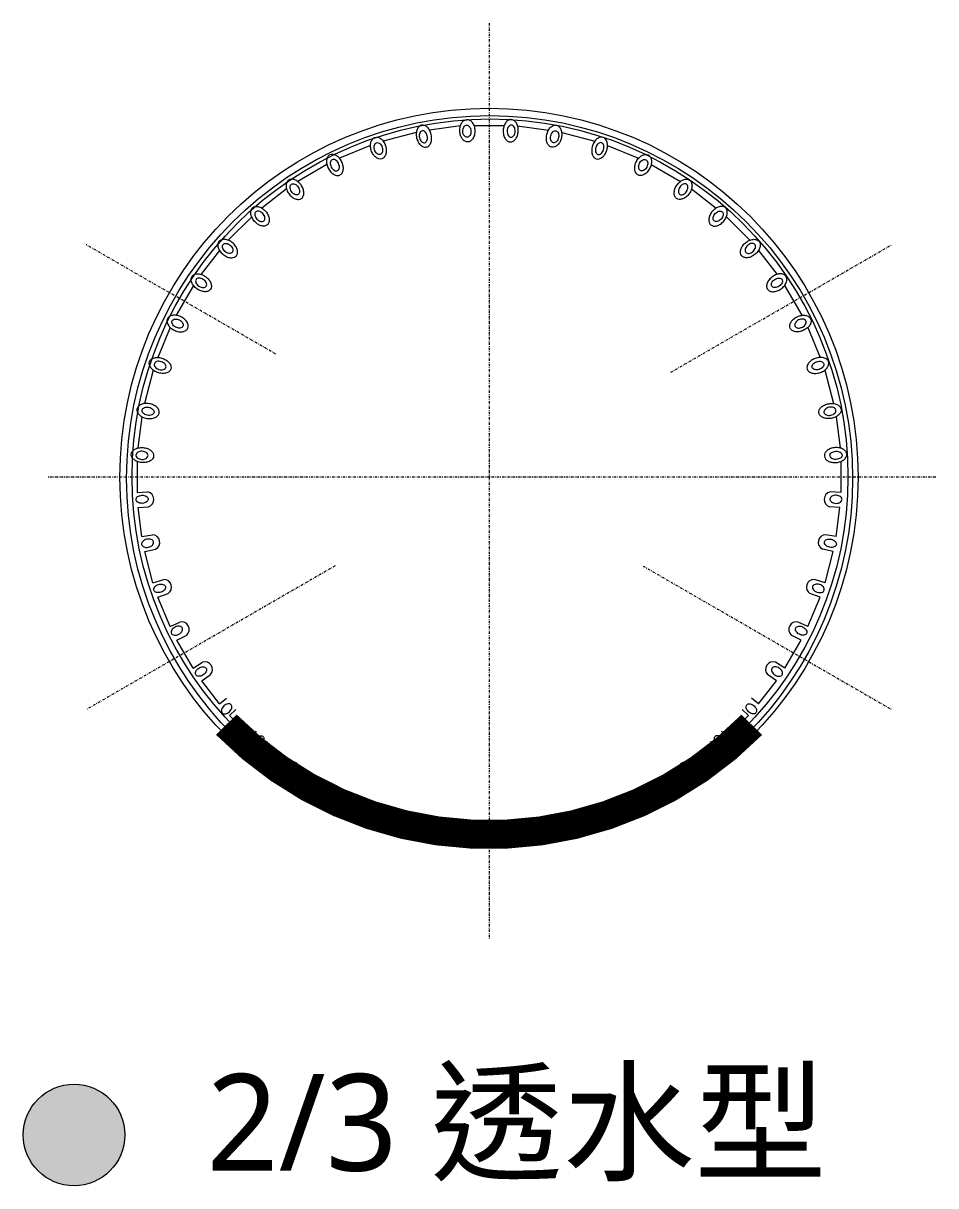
# Model space of a CAD drawing. Header units: millimetres. Extents: x 4229 to 8429, y -1187 to 1783.
# Drawn here: x 6404.5 to 6593, y 799.5 to 1039.7 of the extents above; entities that cross this region are included whole.
import ezdxf

# ---------------------------------------------------------------- set-up
doc = ezdxf.new("R2010")
doc.units = ezdxf.units.MM
doc.linetypes.add('DASHDOT', pattern=[1, 0.5, -0.25, 0, -0.25])
doc.styles.add('微軟正黑體-20', font='Microsoft JhengHei.ttf', dxfattribs={"height": 20})

msp = doc.modelspace()

# ---------------------------------------------------------------- hatches: boundary and pattern name
at = {"lineweight": 5}
h = msp.add_hatch(color=256, dxfattribs=at)
h.dxf.hatch_style = 1
h.paths.add_polyline_path([(6425.46, 809.96, 1), (6404.48, 809.96, 1)])

# ---------------------------------------------------------------- linework, layer by layer
at = {"linetype": 'DASHDOT', "lineweight": 5}
for p, q in [((6500.7, 1039.74), (6500.7, 945.92)), ((6456.64, 971.36), (6417.48, 993.97)), ((6538.25, 967.61), (6583.91, 993.97)), ((6500.7, 945.92), (6409.6, 945.92)), ((6592.98, 945.92), (6500.7, 945.92)), ((6500.7, 945.92), (6500.7, 850.41)), ((6468.89, 927.56), (6417.48, 897.88)), ((6532.54, 927.54), (6583.91, 897.88))]:
    msp.add_line(p, q, dxfattribs=at)
at = {"lineweight": 5}
for p, q in [((6485.68, 1017.14), (6478.85, 1015.35)), ((6494.78, 1018.5), (6488.42, 1017.66)), ((6497.71, 1018.63), (6503.84, 1018.63)), ((6506.61, 1018.5), (6512.97, 1017.66)), ((6515.71, 1017.14), (6522.54, 1015.35)), ((6476.21, 1014.46), (6469.8, 1011.82)), ((6525.18, 1014.46), (6531.59, 1011.82)), ((6467.2, 1010.53), (6461.17, 1007.04)), ((6534.19, 1010.53), (6540.22, 1007.04)), ((6458.86, 1005.48), (6453.76, 1001.55)), ((6542.53, 1005.48), (6547.63, 1001.55)), ((6451.67, 999.71), (6446.84, 994.89)), ((6549.72, 999.71), (6554.55, 994.89)), ((6445.03, 992.8), (6441.19, 987.84)), ((6556.36, 992.8), (6560.2, 987.84)), ((6439.64, 985.53), (6436.05, 979.37)), ((6558.41, 986.52), (6559.26, 987.38)), ((6558.52, 986.63), (6558.5, 986.65)), ((6559.13, 987.25), (6559.11, 987.27)), ((6561.75, 985.53), (6565.34, 979.37)), ((6434.83, 976.86), (6432.26, 970.67)), ((6566.56, 976.86), (6569.13, 970.67)), ((6431.35, 968.04), (6429.52, 961.13)), ((6570.04, 968.04), (6571.87, 961.13)), ((6428.99, 958.4), (6428.16, 951.95)), ((6572.4, 958.4), (6573.23, 951.95)), ((6427.99, 949.09), (6427.99, 942.76)), ((6573.4, 949.17), (6573.4, 942.76)), ((6427.99, 942.76), (6430.22, 942.86)), ((6573.4, 942.76), (6571.17, 942.86)), ((6428.2, 939.63), (6430.36, 939.82)), ((6428.97, 933.64), (6428.2, 939.63)), ((6573.19, 939.63), (6571.03, 939.82)), ((6572.42, 933.64), (6573.19, 939.63)), ((6428.97, 933.64), (6431.18, 934.02)), ((6572.42, 933.64), (6570.21, 934.02)), ((6429.57, 930.55), (6431.83, 931.04)), ((6431.28, 924.08), (6429.57, 930.55)), ((6571.82, 930.55), (6569.56, 931.04)), ((6570.11, 924.08), (6571.82, 930.55)), ((6431.28, 924.08), (6433.49, 924.77)), ((6434.9, 924.02), (6434.39, 924.54)), ((6570.11, 924.08), (6567.9, 924.77)), ((6432.29, 921.1), (6434.4, 921.86)), ((6434.81, 915.03), (6432.29, 921.1)), ((6566.58, 915.03), (6569.1, 921.1)), ((6569.1, 921.1), (6566.99, 921.86)), ((6434.81, 915.03), (6436.84, 915.98)), ((6566.58, 915.03), (6564.55, 915.98)), ((6436.2, 912.21), (6438.25, 913.29)), ((6565.19, 912.21), (6563.14, 913.29)), ((6439.58, 906.42), (6436.2, 912.21)), ((6561.81, 906.42), (6565.19, 912.21)), ((6439.58, 906.42), (6441.52, 907.68)), ((6561.81, 906.42), (6559.87, 907.68)), ((6441.34, 903.82), (6443.17, 905.12)), ((6445.03, 899.05), (6441.34, 903.82)), ((6556.36, 899.05), (6560.05, 903.82)), ((6560.05, 903.82), (6558.22, 905.12)), ((6445.03, 899.05), (6446.45, 900.23)), ((6556.36, 899.05), (6554.94, 900.23)), ((6447.11, 896.69), (6448.41, 897.88)), ((6451.6, 892.21), (6447.11, 896.69)), ((6549.79, 892.21), (6554.28, 896.69)), ((6554.28, 896.69), (6552.98, 897.88)), ((6451.6, 892.21), (6452.68, 893.4)), ((6549.79, 892.21), (6548.71, 893.4)), ((6453.96, 890.14), (6454.94, 891.32)), ((6458.75, 886.46), (6453.96, 890.14)), ((6542.64, 886.46), (6547.43, 890.14)), ((6547.43, 890.14), (6546.45, 891.32)), ((6458.75, 886.46), (6459.55, 887.6)), ((6542.64, 886.46), (6541.84, 887.6)), ((6467.15, 881.35), (6461.35, 884.7)), ((6534.24, 881.35), (6540.04, 884.7)), ((6540.04, 884.7), (6539.32, 885.83)), ((6467.15, 881.35), (6467.71, 882.42)), ((6467.63, 882.26), (6467.76, 882.39)), ((6534.24, 881.35), (6533.68, 882.42)), ((6469.97, 879.96), (6470.46, 881.01)), ((6476.04, 877.45), (6469.97, 879.96)), ((6525.35, 877.45), (6531.42, 879.96)), ((6531.42, 879.96), (6530.93, 881.01)), ((6476.04, 877.45), (6476.41, 878.46)), ((6479.02, 876.45), (6479.33, 877.44)), ((6522.37, 876.45), (6522.06, 877.44)), ((6525.21, 877.82), (6524.68, 878.35)), ((6525.35, 877.45), (6524.98, 878.46)), ((6485.5, 874.76), (6479.02, 876.45)), ((6485.5, 874.76), (6485.71, 875.71)), ((6488.59, 874.17), (6488.75, 875.1)), ((6488.75, 875.08), (6488.72, 875.11)), ((6512.8, 874.17), (6512.64, 875.1)), ((6515.89, 874.76), (6515.68, 875.71)), ((6515.89, 874.76), (6522.37, 876.45)), ((6494.47, 873.38), (6488.59, 874.17)), ((6494.58, 873.41), (6494.66, 874.33)), ((6497.71, 873.21), (6497.75, 874.13)), ((6497.71, 873.21), (6503.68, 873.21)), ((6503.68, 873.21), (6503.64, 874.13)), ((6506.74, 874.24), (6506.66, 874.32)), ((6506.81, 873.41), (6506.73, 874.33)), ((6506.92, 873.38), (6512.8, 874.17))]:
    msp.add_line(p, q, dxfattribs=at)
for points in [[(6497.76, 1017.59, -0.067313), (6497.67, 1016.66, -0.079695), (6497.37, 1015.92, -0.107125), (6496.85, 1015.38, -0.140149), (6496.3, 1015.2, -0.140149), (6495.74, 1015.34, -0.107125), (6495.18, 1015.84, -0.079695), (6494.83, 1016.54, -0.067313), (6494.67, 1017.46, -0.067313), (6494.75, 1018.39, -0.079695), (6495.05, 1019.13, -0.107125), (6495.57, 1019.67, -0.140149), (6496.12, 1019.85, -0.140149), (6496.68, 1019.71, -0.107125), (6497.24, 1019.21, -0.079695), (6497.6, 1018.51, -0.067313)], [(6503.63, 1017.59, 0.067313), (6503.72, 1016.66, 0.079695), (6504.02, 1015.92, 0.107125), (6504.54, 1015.38, 0.140149), (6505.09, 1015.2, 0.140149), (6505.65, 1015.34, 0.107125), (6506.21, 1015.84, 0.079695), (6506.56, 1016.54, 0.067313), (6506.72, 1017.46, 0.067313), (6506.64, 1018.39, 0.079695), (6506.34, 1019.13, 0.107125), (6505.82, 1019.67, 0.140149), (6505.27, 1019.85, 0.140149), (6504.71, 1019.71, 0.107125), (6504.15, 1019.21, 0.079695), (6503.79, 1018.51, 0.067313)], [(6485.74, 1016.07, 0.067313), (6486.06, 1015.19, 0.079695), (6486.53, 1014.56, 0.107125), (6487.16, 1014.16, 0.140149), (6487.74, 1014.12, 0.140149), (6488.25, 1014.39, 0.107125), (6488.67, 1015.02, 0.079695), (6488.84, 1015.79, 0.067313), (6488.76, 1016.72, 0.067313), (6488.45, 1017.6, 0.079695), (6487.98, 1018.23, 0.107125), (6487.34, 1018.63, 0.140149), (6486.76, 1018.67, 0.140149), (6486.25, 1018.4, 0.107125), (6485.84, 1017.77, 0.079695), (6485.67, 1017, 0.067313)], [(6486.32, 1016.11, 0.067313), (6486.49, 1015.63, 0.079695), (6486.75, 1015.29, 0.107125), (6487.09, 1015.07, 0.140149), (6487.4, 1015.05, 0.140149), (6487.68, 1015.2, 0.107125), (6487.9, 1015.54, 0.079695), (6487.99, 1015.96, 0.067313), (6487.95, 1016.46, 0.067313), (6487.78, 1016.93, 0.079695), (6487.53, 1017.28, 0.107125), (6487.18, 1017.49, 0.140149), (6486.87, 1017.51, 0.140149), (6486.6, 1017.36, 0.107125), (6486.37, 1017.03, 0.079695), (6486.28, 1016.61, 0.067313)], [(6496.95, 1017.46, -0.067313), (6496.91, 1016.96, -0.079695), (6496.74, 1016.57, -0.107125), (6496.47, 1016.27, -0.140149), (6496.17, 1016.18, -0.140149), (6495.87, 1016.25, -0.107125), (6495.56, 1016.52, -0.079695), (6495.37, 1016.9, -0.067313), (6495.28, 1017.4, -0.067313), (6495.33, 1017.9, -0.079695), (6495.49, 1018.29, -0.107125), (6495.77, 1018.59, -0.140149), (6496.07, 1018.69, -0.140149), (6496.37, 1018.61, -0.107125), (6496.67, 1018.34, -0.079695), (6496.86, 1017.96, -0.067313)], [(6504.44, 1017.46, 0.067313), (6504.48, 1016.96, 0.079695), (6504.65, 1016.57, 0.107125), (6504.92, 1016.27, 0.140149), (6505.22, 1016.18, 0.140149), (6505.52, 1016.25, 0.107125), (6505.83, 1016.52, 0.079695), (6506.02, 1016.9, 0.067313), (6506.11, 1017.4, 0.067313), (6506.06, 1017.9, 0.079695), (6505.9, 1018.29, 0.107125), (6505.62, 1018.59, 0.140149), (6505.32, 1018.69, 0.140149), (6505.02, 1018.61, 0.107125), (6504.72, 1018.34, 0.079695), (6504.53, 1017.96, 0.067313)], [(6515.65, 1016.07, -0.067313), (6515.34, 1015.19, -0.079695), (6514.86, 1014.56, -0.107125), (6514.23, 1014.16, -0.140149), (6513.65, 1014.12, -0.140149), (6513.14, 1014.39, -0.107125), (6512.72, 1015.02, -0.079695), (6512.55, 1015.79, -0.067313), (6512.63, 1016.72, -0.067313), (6512.94, 1017.6, -0.079695), (6513.41, 1018.23, -0.107125), (6514.05, 1018.63, -0.140149), (6514.63, 1018.67, -0.140149), (6515.14, 1018.4, -0.107125), (6515.55, 1017.77, -0.079695), (6515.72, 1017, -0.067313)], [(6515.07, 1016.11, -0.067313), (6514.9, 1015.63, -0.079695), (6514.64, 1015.29, -0.107125), (6514.3, 1015.07, -0.140149), (6513.99, 1015.05, -0.140149), (6513.71, 1015.2, -0.107125), (6513.49, 1015.54, -0.079695), (6513.4, 1015.96, -0.067313), (6513.44, 1016.46, -0.067313), (6513.61, 1016.93, -0.079695), (6513.86, 1017.28, -0.107125), (6514.21, 1017.49, -0.140149), (6514.52, 1017.51, -0.140149), (6514.79, 1017.36, -0.107125), (6515.02, 1017.03, -0.079695), (6515.11, 1016.61, -0.067313)], [(6479.32, 1014.39, -0.067313), (6479.48, 1013.47, -0.079695), (6479.38, 1012.68, -0.107125), (6479.02, 1012.02, -0.140149), (6478.53, 1011.71, -0.140149), (6477.95, 1011.69, -0.107125), (6477.29, 1012.03, -0.079695), (6476.76, 1012.62, -0.067313), (6476.36, 1013.47, -0.067313), (6476.21, 1014.39, -0.079695), (6476.31, 1015.17, -0.107125), (6476.67, 1015.83, -0.140149), (6477.15, 1016.15, -0.140149), (6477.73, 1016.16, -0.107125), (6478.4, 1015.82, -0.079695), (6478.93, 1015.23, -0.067313)], [(6478.64, 1014.08, -0.067313), (6478.72, 1013.58, -0.079695), (6478.67, 1013.16, -0.107125), (6478.47, 1012.81, -0.140149), (6478.21, 1012.63, -0.140149), (6477.9, 1012.63, -0.107125), (6477.54, 1012.81, -0.079695), (6477.26, 1013.13, -0.067313), (6477.04, 1013.59, -0.067313), (6476.96, 1014.08, -0.079695), (6477.01, 1014.51, -0.107125), (6477.21, 1014.86, -0.140149), (6477.47, 1015.03, -0.140149), (6477.78, 1015.04, -0.107125), (6478.14, 1014.86, -0.079695), (6478.43, 1014.54, -0.067313)], [(6522.07, 1014.39, 0.067313), (6521.91, 1013.47, 0.079695), (6522.01, 1012.68, 0.107125), (6522.37, 1012.02, 0.140149), (6522.86, 1011.71, 0.140149), (6523.44, 1011.69, 0.107125), (6524.1, 1012.03, 0.079695), (6524.63, 1012.62, 0.067313), (6525.03, 1013.47, 0.067313), (6525.18, 1014.39, 0.079695), (6525.08, 1015.17, 0.107125), (6524.72, 1015.83, 0.140149), (6524.24, 1016.15, 0.140149), (6523.66, 1016.16, 0.107125), (6522.99, 1015.82, 0.079695), (6522.46, 1015.23, 0.067313)], [(6522.75, 1014.08, 0.067313), (6522.67, 1013.58, 0.079695), (6522.72, 1013.16, 0.107125), (6522.92, 1012.81, 0.140149), (6523.18, 1012.63, 0.140149), (6523.49, 1012.63, 0.107125), (6523.85, 1012.81, 0.079695), (6524.13, 1013.13, 0.067313), (6524.35, 1013.59, 0.067313), (6524.43, 1014.08, 0.079695), (6524.38, 1014.51, 0.107125), (6524.18, 1014.86, 0.140149), (6523.92, 1015.03, 0.140149), (6523.61, 1015.04, 0.107125), (6523.25, 1014.86, 0.079695), (6522.97, 1014.54, 0.067313)], [(6467.49, 1009.75, 0.067313), (6468.02, 1008.98, 0.079695), (6468.64, 1008.49, 0.107125), (6469.36, 1008.27, 0.140149), (6469.92, 1008.38, 0.140149), (6470.34, 1008.78, 0.107125), (6470.59, 1009.49, 0.079695), (6470.55, 1010.28, 0.067313), (6470.24, 1011.16, 0.067313), (6469.71, 1011.93, 0.079695), (6469.09, 1012.42, 0.107125), (6468.37, 1012.64, 0.140149), (6467.8, 1012.52, 0.140149), (6467.38, 1012.13, 0.107125), (6467.14, 1011.42, 0.079695), (6467.18, 1010.63, 0.067313)], [(6468.11, 1010.02, 0.067313), (6468.4, 1009.61, 0.079695), (6468.74, 1009.34, 0.107125), (6469.12, 1009.23, 0.140149), (6469.43, 1009.29, 0.140149), (6469.66, 1009.51, 0.107125), (6469.78, 1009.89, 0.079695), (6469.76, 1010.32, 0.067313), (6469.59, 1010.79, 0.067313), (6469.3, 1011.2, 0.079695), (6468.96, 1011.47, 0.107125), (6468.57, 1011.58, 0.140149), (6468.27, 1011.52, 0.140149), (6468.04, 1011.3, 0.107125), (6467.91, 1010.92, 0.079695), (6467.94, 1010.49, 0.067313)], [(6533.9, 1009.75, -0.067313), (6533.37, 1008.98, -0.079695), (6532.75, 1008.49, -0.107125), (6532.03, 1008.27, -0.140149), (6531.47, 1008.38, -0.140149), (6531.05, 1008.78, -0.107125), (6530.8, 1009.49, -0.079695), (6530.84, 1010.28, -0.067313), (6531.15, 1011.16, -0.067313), (6531.68, 1011.93, -0.079695), (6532.3, 1012.42, -0.107125), (6533.02, 1012.64, -0.140149), (6533.59, 1012.52, -0.140149), (6534.01, 1012.13, -0.107125), (6534.25, 1011.42, -0.079695), (6534.22, 1010.63, -0.067313)], [(6533.28, 1010.02, -0.067313), (6532.99, 1009.61, -0.079695), (6532.65, 1009.34, -0.107125), (6532.27, 1009.23, -0.140149), (6531.96, 1009.29, -0.140149), (6531.73, 1009.51, -0.107125), (6531.61, 1009.89, -0.079695), (6531.63, 1010.32, -0.067313), (6531.8, 1010.79, -0.067313), (6532.09, 1011.2, -0.079695), (6532.43, 1011.47, -0.107125), (6532.82, 1011.58, -0.140149), (6533.12, 1011.52, -0.140149), (6533.35, 1011.3, -0.107125), (6533.48, 1010.92, -0.079695), (6533.45, 1010.49, -0.067313)], [(6459.34, 1004.52, 0.067313), (6459.98, 1003.84, 0.079695), (6460.66, 1003.44, 0.107125), (6461.4, 1003.33, 0.140149), (6461.95, 1003.52, 0.140149), (6462.31, 1003.97, 0.107125), (6462.44, 1004.71, 0.079695), (6462.3, 1005.48, 0.067313), (6461.86, 1006.31, 0.067313), (6461.23, 1006.99, 0.079695), (6460.54, 1007.39, 0.107125), (6459.8, 1007.51, 0.140149), (6459.26, 1007.31, 0.140149), (6458.9, 1006.86, 0.107125), (6458.76, 1006.13, 0.079695), (6458.91, 1005.35, 0.067313)], [(6542.05, 1004.52, -0.067313), (6541.42, 1003.84, -0.079695), (6540.73, 1003.44, -0.107125), (6539.99, 1003.33, -0.140149), (6539.45, 1003.52, -0.140149), (6539.08, 1003.97, -0.107125), (6538.95, 1004.71, -0.079695), (6539.09, 1005.48, -0.067313), (6539.53, 1006.31, -0.067313), (6540.16, 1006.99, -0.079695), (6540.85, 1007.39, -0.107125), (6541.59, 1007.51, -0.140149), (6542.13, 1007.31, -0.140149), (6542.49, 1006.86, -0.107125), (6542.63, 1006.13, -0.079695), (6542.48, 1005.35, -0.067313)], [(6461.29, 1005.87, -0.067313), (6461.5, 1005.41, -0.079695), (6461.56, 1004.99, -0.107125), (6461.47, 1004.59, -0.140149), (6461.26, 1004.36, -0.140149), (6460.97, 1004.27, -0.107125), (6460.57, 1004.35, -0.079695), (6460.21, 1004.58, -0.067313), (6459.88, 1004.96, -0.067313), (6459.67, 1005.42, -0.079695), (6459.61, 1005.84, -0.107125), (6459.7, 1006.24, -0.140149), (6459.91, 1006.47, -0.140149), (6460.2, 1006.56, -0.107125), (6460.6, 1006.48, -0.079695), (6460.96, 1006.25, -0.067313)], [(6540.1, 1005.87, 0.067313), (6539.89, 1005.41, 0.079695), (6539.83, 1004.99, 0.107125), (6539.92, 1004.59, 0.140149), (6540.13, 1004.36, 0.140149), (6540.42, 1004.27, 0.107125), (6540.82, 1004.35, 0.079695), (6541.18, 1004.58, 0.067313), (6541.51, 1004.96, 0.067313), (6541.72, 1005.42, 0.079695), (6541.78, 1005.84, 0.107125), (6541.69, 1006.24, 0.140149), (6541.48, 1006.47, 0.140149), (6541.19, 1006.56, 0.107125), (6540.79, 1006.48, 0.079695), (6540.43, 1006.25, 0.067313)], [(6454.57, 1000.85, -0.067313), (6455.07, 1000.06, -0.079695), (6455.28, 999.29, -0.107125), (6455.2, 998.55, -0.140149), (6454.88, 998.07, -0.140149), (6454.35, 997.83, -0.107125), (6453.6, 997.89, -0.079695), (6452.89, 998.23, -0.067313), (6452.2, 998.86, -0.067313), (6451.7, 999.65, -0.079695), (6451.49, 1000.41, -0.107125), (6451.56, 1001.16, -0.140149), (6451.89, 1001.64, -0.140149), (6452.42, 1001.87, -0.107125), (6453.16, 1001.82, -0.079695), (6453.88, 1001.47, -0.067313)], [(6452.75, 999.27, 0.067313), (6453.13, 998.95, 0.079695), (6453.53, 998.78, 0.107125), (6453.93, 998.77, 0.140149), (6454.21, 998.91, 0.140149), (6454.37, 999.17, 0.107125), (6454.4, 999.58, 0.079695), (6454.27, 999.98, 0.067313), (6453.98, 1000.4, 0.067313), (6453.59, 1000.72, 0.079695), (6453.2, 1000.89, 0.107125), (6452.79, 1000.9, 0.140149), (6452.52, 1000.76, 0.140149), (6452.35, 1000.49, 0.107125), (6452.33, 1000.09, 0.079695), (6452.46, 999.68, 0.067313)], [(6546.82, 1000.85, 0.067313), (6546.32, 1000.06, 0.079695), (6546.11, 999.29, 0.107125), (6546.19, 998.55, 0.140149), (6546.52, 998.07, 0.140149), (6547.04, 997.83, 0.107125), (6547.79, 997.89, 0.079695), (6548.5, 998.23, 0.067313), (6549.2, 998.86, 0.067313), (6549.69, 999.65, 0.079695), (6549.9, 1000.41, 0.107125), (6549.83, 1001.16, 0.140149), (6549.5, 1001.64, 0.140149), (6548.97, 1001.87, 0.107125), (6548.23, 1001.82, 0.079695), (6547.51, 1001.47, 0.067313)], [(6548.64, 999.27, -0.067313), (6548.26, 998.95, -0.079695), (6547.86, 998.78, -0.107125), (6547.46, 998.77, -0.140149), (6547.18, 998.91, -0.140149), (6547.02, 999.17, -0.107125), (6546.99, 999.58, -0.079695), (6547.12, 999.98, -0.067313), (6547.41, 1000.4, -0.067313), (6547.8, 1000.72, -0.079695), (6548.19, 1000.89, -0.107125), (6548.6, 1000.9, -0.140149), (6548.87, 1000.76, -0.140149), (6549.04, 1000.49, -0.107125), (6549.06, 1000.09, -0.079695), (6548.93, 999.68, -0.067313)], [(6445.72, 991.99, 0.067313), (6446.51, 991.49, 0.079695), (6447.28, 991.28, 0.107125), (6448.02, 991.36, 0.140149), (6448.5, 991.69, 0.140149), (6448.73, 992.21, 0.107125), (6448.68, 992.96, 0.079695), (6448.34, 993.68, 0.067313), (6447.71, 994.37, 0.067313), (6446.92, 994.86, 0.079695), (6446.15, 995.07, 0.107125), (6445.41, 994.99, 0.140149), (6444.93, 994.67, 0.140149), (6444.7, 994.14, 0.107125), (6444.75, 993.39, 0.079695), (6445.09, 992.68, 0.067313)], [(6555.67, 991.99, -0.067313), (6554.88, 991.49, -0.079695), (6554.11, 991.28, -0.107125), (6553.37, 991.36, -0.140149), (6552.89, 991.69, -0.140149), (6552.66, 992.21, -0.107125), (6552.71, 992.96, -0.079695), (6553.05, 993.68, -0.067313), (6553.68, 994.37, -0.067313), (6554.47, 994.86, -0.079695), (6555.24, 995.07, -0.107125), (6555.98, 994.99, -0.140149), (6556.46, 994.67, -0.140149), (6556.69, 994.14, -0.107125), (6556.64, 993.39, -0.079695), (6556.3, 992.68, -0.067313)], [(6447.27, 993.81, -0.067313), (6447.6, 993.43, -0.079695), (6447.77, 993.03, -0.107125), (6447.78, 992.63, -0.140149), (6447.64, 992.35, -0.140149), (6447.37, 992.19, -0.107125), (6446.97, 992.16, -0.079695), (6446.56, 992.29, -0.067313), (6446.15, 992.58, -0.067313), (6445.83, 992.97, -0.079695), (6445.66, 993.36, -0.107125), (6445.64, 993.76, -0.140149), (6445.78, 994.04, -0.140149), (6446.05, 994.21, -0.107125), (6446.45, 994.23, -0.079695), (6446.86, 994.1, -0.067313)], [(6554.12, 993.81, 0.067313), (6553.79, 993.43, 0.079695), (6553.62, 993.03, 0.107125), (6553.61, 992.63, 0.140149), (6553.75, 992.35, 0.140149), (6554.02, 992.19, 0.107125), (6554.42, 992.16, 0.079695), (6554.83, 992.29, 0.067313), (6555.24, 992.58, 0.067313), (6555.57, 992.97, 0.079695), (6555.73, 993.36, 0.107125), (6555.75, 993.76, 0.140149), (6555.61, 994.04, 0.140149), (6555.34, 994.21, 0.107125), (6554.94, 994.23, 0.079695), (6554.53, 994.1, 0.067313)], [(6442.15, 987.36, -0.067313), (6442.83, 986.72, -0.079695), (6443.23, 986.04, -0.107125), (6443.35, 985.3, -0.140149), (6443.15, 984.75, -0.140149), (6442.7, 984.39, -0.107125), (6441.96, 984.25, -0.079695), (6441.19, 984.4, -0.067313), (6440.36, 984.84, -0.067313), (6439.68, 985.47, -0.079695), (6439.28, 986.16, -0.107125), (6439.17, 986.9, -0.140149), (6439.36, 987.44, -0.140149), (6439.81, 987.81, -0.107125), (6440.55, 987.94, -0.079695), (6441.32, 987.79, -0.067313)], [(6559.24, 987.36, 0.067313), (6558.56, 986.72, 0.079695), (6558.16, 986.04, 0.107125), (6558.04, 985.3, 0.140149), (6558.24, 984.75, 0.140149), (6558.69, 984.39, 0.107125), (6559.43, 984.25, 0.079695), (6560.2, 984.4, 0.067313), (6561.03, 984.84, 0.067313), (6561.71, 985.47, 0.079695), (6562.11, 986.16, 0.107125), (6562.22, 986.9, 0.140149), (6562.03, 987.44, 0.140149), (6561.58, 987.81, 0.107125), (6560.84, 987.94, 0.079695), (6560.07, 987.79, 0.067313)], [(6440.77, 985.4, 0.067313), (6441.23, 985.18, 0.079695), (6441.65, 985.12, 0.107125), (6442.05, 985.21, 0.140149), (6442.28, 985.42, 0.140149), (6442.37, 985.72, 0.107125), (6442.29, 986.12, 0.079695), (6442.06, 986.47, 0.067313), (6441.68, 986.8, 0.067313), (6441.22, 987.01, 0.079695), (6440.8, 987.08, 0.107125), (6440.4, 986.98, 0.140149), (6440.17, 986.78, 0.140149), (6440.08, 986.48, 0.107125), (6440.16, 986.08, 0.079695), (6440.39, 985.72, 0.067313)], [(6560.62, 985.4, -0.067313), (6560.16, 985.18, -0.079695), (6559.74, 985.12, -0.107125), (6559.34, 985.21, -0.140149), (6559.11, 985.42, -0.140149), (6559.02, 985.72, -0.107125), (6559.1, 986.12, -0.079695), (6559.33, 986.47, -0.067313), (6559.72, 986.8, -0.067313), (6560.17, 987.01, -0.079695), (6560.59, 987.08, -0.107125), (6560.99, 986.98, -0.140149), (6561.22, 986.78, -0.140149), (6561.31, 986.48, -0.107125), (6561.23, 986.08, -0.079695), (6561, 985.72, -0.067313)], [(6435.71, 976.27, 0.067313), (6436.6, 975.99, 0.079695), (6437.39, 975.99, 0.107125), (6438.09, 976.26, 0.140149), (6438.47, 976.69, 0.140149), (6438.56, 977.26, 0.107125), (6438.31, 977.97, 0.079695), (6437.8, 978.57, 0.067313), (6437.01, 979.08, 0.067313), (6436.12, 979.35, 0.079695), (6435.33, 979.36, 0.107125), (6434.63, 979.09, 0.140149), (6434.25, 978.66, 0.140149), (6434.16, 978.08, 0.107125), (6434.41, 977.38, 0.079695), (6434.92, 976.78, 0.067313)], [(6436.73, 978.41, -0.067313), (6437.15, 978.12, -0.079695), (6437.41, 977.78, -0.107125), (6437.52, 977.39, -0.140149), (6437.46, 977.09, -0.140149), (6437.25, 976.86, -0.107125), (6436.86, 976.73, -0.079695), (6436.44, 976.75, -0.067313), (6435.96, 976.92, -0.067313), (6435.55, 977.22, -0.079695), (6435.29, 977.55, -0.107125), (6435.17, 977.94, -0.140149), (6435.23, 978.25, -0.140149), (6435.45, 978.47, -0.107125), (6435.83, 978.6, -0.079695), (6436.26, 978.58, -0.067313)], [(6565.68, 976.27, -0.067313), (6564.79, 975.99, -0.079695), (6564, 975.99, -0.107125), (6563.3, 976.26, -0.140149), (6562.92, 976.69, -0.140149), (6562.83, 977.26, -0.107125), (6563.08, 977.97, -0.079695), (6563.59, 978.57, -0.067313), (6564.38, 979.08, -0.067313), (6565.27, 979.35, -0.079695), (6566.06, 979.36, -0.107125), (6566.76, 979.09, -0.140149), (6567.14, 978.66, -0.140149), (6567.23, 978.08, -0.107125), (6566.98, 977.38, -0.079695), (6566.47, 976.78, -0.067313)], [(6564.66, 978.41, 0.067313), (6564.24, 978.12, 0.079695), (6563.98, 977.78, 0.107125), (6563.87, 977.39, 0.140149), (6563.93, 977.09, 0.140149), (6564.14, 976.86, 0.107125), (6564.53, 976.73, 0.079695), (6564.95, 976.75, 0.067313), (6565.43, 976.92, 0.067313), (6565.84, 977.22, 0.079695), (6566.1, 977.55, 0.107125), (6566.22, 977.94, 0.140149), (6566.16, 978.25, 0.140149), (6565.94, 978.47, 0.107125), (6565.56, 978.6, 0.079695), (6565.13, 978.58, 0.067313)], [(6433.3, 970.46, -0.067313), (6434.13, 970.03, -0.079695), (6434.69, 969.47, -0.107125), (6435, 968.79, -0.140149), (6434.95, 968.21, -0.140149), (6434.61, 967.74, -0.107125), (6433.94, 967.42, -0.079695), (6433.15, 967.36, -0.067313), (6432.24, 967.56, -0.067313), (6431.41, 967.99, -0.079695), (6430.85, 968.55, -0.107125), (6430.54, 969.23, -0.140149), (6430.58, 969.81, -0.140149), (6430.92, 970.28, -0.107125), (6431.6, 970.6, -0.079695), (6432.39, 970.66, -0.067313)], [(6432.5, 968.19, 0.067313), (6433, 968.11, 0.079695), (6433.42, 968.16, 0.107125), (6433.78, 968.35, 0.140149), (6433.95, 968.61, 0.140149), (6433.96, 968.92, 0.107125), (6433.78, 969.29, 0.079695), (6433.46, 969.57, 0.067313), (6433, 969.79, 0.067313), (6432.51, 969.87, 0.079695), (6432.08, 969.82, 0.107125), (6431.73, 969.63, 0.140149), (6431.56, 969.37, 0.140149), (6431.55, 969.06, 0.107125), (6431.73, 968.69, 0.079695), (6432.05, 968.41, 0.067313)], [(6568.09, 970.46, 0.067313), (6567.26, 970.03, 0.079695), (6566.7, 969.47, 0.107125), (6566.39, 968.79, 0.140149), (6566.44, 968.21, 0.140149), (6566.78, 967.74, 0.107125), (6567.45, 967.42, 0.079695), (6568.24, 967.36, 0.067313), (6569.15, 967.56, 0.067313), (6569.98, 967.99, 0.079695), (6570.54, 968.55, 0.107125), (6570.85, 969.23, 0.140149), (6570.81, 969.81, 0.140149), (6570.47, 970.28, 0.107125), (6569.79, 970.6, 0.079695), (6569, 970.66, 0.067313)], [(6568.89, 968.19, -0.067313), (6568.39, 968.11, -0.079695), (6567.97, 968.16, -0.107125), (6567.61, 968.35, -0.140149), (6567.44, 968.61, -0.140149), (6567.43, 968.92, -0.107125), (6567.61, 969.29, -0.079695), (6567.93, 969.57, -0.067313), (6568.39, 969.79, -0.067313), (6568.88, 969.87, -0.079695), (6569.31, 969.82, -0.107125), (6569.66, 969.63, -0.140149), (6569.83, 969.37, -0.140149), (6569.84, 969.06, -0.107125), (6569.66, 968.69, -0.079695), (6569.34, 968.41, -0.067313)], [(6430.01, 958.06, 0.067313), (6430.94, 958.03, 0.079695), (6431.7, 958.23, 0.107125), (6432.31, 958.67, 0.140149), (6432.56, 959.19, 0.140149), (6432.5, 959.77, 0.107125), (6432.07, 960.39, 0.079695), (6431.42, 960.83, 0.067313), (6430.53, 961.11, 0.067313), (6429.59, 961.14, 0.079695), (6428.83, 960.94, 0.107125), (6428.22, 960.5, 0.140149), (6427.97, 959.98, 0.140149), (6428.04, 959.4, 0.107125), (6428.46, 958.78, 0.079695), (6429.11, 958.34, 0.067313)], [(6571.38, 958.06, -0.067313), (6570.45, 958.03, -0.079695), (6569.69, 958.23, -0.107125), (6569.08, 958.67, -0.140149), (6568.83, 959.19, -0.140149), (6568.89, 959.77, -0.107125), (6569.32, 960.39, -0.079695), (6569.97, 960.83, -0.067313), (6570.86, 961.11, -0.067313), (6571.8, 961.14, -0.079695), (6572.56, 960.94, -0.107125), (6573.17, 960.5, -0.140149), (6573.42, 959.98, -0.140149), (6573.35, 959.4, -0.107125), (6572.93, 958.78, -0.079695), (6572.28, 958.34, -0.067313)], [(6430.45, 960.36, -0.067313), (6430.92, 960.18, -0.079695), (6431.26, 959.93, -0.107125), (6431.48, 959.58, -0.140149), (6431.5, 959.27, -0.140149), (6431.35, 959, -0.107125), (6431.01, 958.77, -0.079695), (6430.59, 958.68, -0.067313), (6430.09, 958.72, -0.067313), (6429.62, 958.9, -0.079695), (6429.27, 959.15, -0.107125), (6429.06, 959.5, -0.140149), (6429.04, 959.81, -0.140149), (6429.19, 960.08, -0.107125), (6429.53, 960.31, -0.079695), (6429.94, 960.4, -0.067313)], [(6570.94, 960.36, 0.067313), (6570.47, 960.18, 0.079695), (6570.13, 959.93, 0.107125), (6569.91, 959.58, 0.140149), (6569.89, 959.27, 0.140149), (6570.04, 959, 0.107125), (6570.38, 958.77, 0.079695), (6570.8, 958.68, 0.067313), (6571.3, 958.72, 0.067313), (6571.77, 958.9, 0.079695), (6572.12, 959.15, 0.107125), (6572.33, 959.5, 0.140149), (6572.35, 959.81, 0.140149), (6572.2, 960.08, 0.107125), (6571.86, 960.31, 0.079695), (6571.45, 960.4, 0.067313)], [(6572.16, 952.03, 0.067313), (6571.25, 951.82, 0.079695), (6570.56, 951.43, 0.107125), (6570.08, 950.85, 0.140149), (6569.97, 950.28, 0.140149), (6570.18, 949.74, 0.107125), (6570.75, 949.25, 0.079695), (6571.49, 948.99, 0.067313), (6572.43, 948.94, 0.067313), (6573.34, 949.15, 0.079695), (6574.03, 949.54, 0.107125), (6574.5, 950.12, 0.140149), (6574.61, 950.69, 0.140149), (6574.4, 951.23, 0.107125), (6573.84, 951.72, 0.079695), (6573.09, 951.98, 0.067313)], [(6428.98, 949.6, 0.067313), (6429.48, 949.64, 0.079695), (6429.87, 949.81, 0.107125), (6430.17, 950.09, 0.140149), (6430.26, 950.38, 0.140149), (6430.19, 950.69, 0.107125), (6429.92, 950.99, 0.079695), (6429.54, 951.18, 0.067313), (6429.04, 951.27, 0.067313), (6428.54, 951.22, 0.079695), (6428.14, 951.06, 0.107125), (6427.85, 950.78, 0.140149), (6427.75, 950.48, 0.140149), (6427.83, 950.18, 0.107125), (6428.1, 949.88, 0.079695), (6428.48, 949.68, 0.067313)], [(6572.41, 949.6, -0.067313), (6571.91, 949.64, -0.079695), (6571.52, 949.81, -0.107125), (6571.22, 950.09, -0.140149), (6571.13, 950.38, -0.140149), (6571.2, 950.69, -0.107125), (6571.47, 950.99, -0.079695), (6571.85, 951.18, -0.067313), (6572.35, 951.27, -0.067313), (6572.85, 951.22, -0.079695), (6573.25, 951.06, -0.107125), (6573.54, 950.78, -0.140149), (6573.64, 950.48, -0.140149), (6573.56, 950.18, -0.107125), (6573.29, 949.88, -0.079695), (6572.91, 949.68, -0.067313)], [(6428.99, 942.18, -0.067313), (6429.49, 942.14, -0.079695), (6429.88, 941.98, -0.107125), (6430.18, 941.7, -0.140149), (6430.28, 941.4, -0.140149), (6430.2, 941.1, -0.107125), (6429.94, 940.8, -0.079695), (6429.55, 940.6, -0.067313), (6429.06, 940.51, -0.067313), (6428.56, 940.56, -0.079695), (6428.16, 940.72, -0.107125), (6427.87, 941, -0.140149), (6427.77, 941.3, -0.140149), (6427.84, 941.6, -0.107125), (6428.11, 941.9, -0.079695), (6428.49, 942.09, -0.067313)], [(6572.4, 942.18, 0.067313), (6571.9, 942.14, 0.079695), (6571.51, 941.98, 0.107125), (6571.21, 941.7, 0.140149), (6571.11, 941.4, 0.140149), (6571.19, 941.1, 0.107125), (6571.45, 940.8, 0.079695), (6571.84, 940.6, 0.067313), (6572.33, 940.51, 0.067313), (6572.83, 940.56, 0.079695), (6573.23, 940.72, 0.107125), (6573.52, 941, 0.140149), (6573.62, 941.3, 0.140149), (6573.55, 941.6, 0.107125), (6573.28, 941.9, 0.079695), (6572.9, 942.09, 0.067313)], [(6430.33, 931.45, 0.067313), (6430.81, 931.62, 0.079695), (6431.15, 931.87, 0.107125), (6431.37, 932.21, 0.140149), (6431.39, 932.52, 0.140149), (6431.24, 932.8, 0.107125), (6430.9, 933.03, 0.079695), (6430.49, 933.12, 0.067313), (6429.98, 933.08, 0.067313), (6429.51, 932.91, 0.079695), (6429.17, 932.65, 0.107125), (6428.95, 932.31, 0.140149), (6428.93, 932, 0.140149), (6429.08, 931.72, 0.107125), (6429.41, 931.5, 0.079695), (6429.83, 931.41, 0.067313)], [(6571.06, 931.45, -0.067313), (6570.58, 931.62, -0.079695), (6570.24, 931.87, -0.107125), (6570.02, 932.21, -0.140149), (6570, 932.52, -0.140149), (6570.15, 932.8, -0.107125), (6570.49, 933.03, -0.079695), (6570.9, 933.12, -0.067313), (6571.41, 933.08, -0.067313), (6571.88, 932.91, -0.079695), (6572.22, 932.65, -0.107125), (6572.44, 932.31, -0.140149), (6572.46, 932, -0.140149), (6572.31, 931.72, -0.107125), (6571.98, 931.5, -0.079695), (6571.56, 931.41, -0.067313)], [(6432.41, 923.73, -0.067313), (6432.9, 923.81, -0.079695), (6433.33, 923.76, -0.107125), (6433.68, 923.57, -0.140149), (6433.85, 923.31, -0.140149), (6433.86, 923, -0.107125), (6433.68, 922.63, -0.079695), (6433.36, 922.35, -0.067313), (6432.91, 922.13, -0.067313), (6432.41, 922.05, -0.079695), (6431.99, 922.1, -0.107125), (6431.63, 922.29, -0.140149), (6431.46, 922.55, -0.140149), (6431.45, 922.87, -0.107125), (6431.63, 923.23, -0.079695), (6431.95, 923.51, -0.067313)], [(6568.98, 923.73, 0.067313), (6568.49, 923.81, 0.079695), (6568.06, 923.76, 0.107125), (6567.71, 923.57, 0.140149), (6567.54, 923.31, 0.140149), (6567.53, 923, 0.107125), (6567.71, 922.63, 0.079695), (6568.03, 922.35, 0.067313), (6568.48, 922.13, 0.067313), (6568.98, 922.05, 0.079695), (6569.4, 922.1, 0.107125), (6569.76, 922.29, 0.140149), (6569.93, 922.55, 0.140149), (6569.94, 922.87, 0.107125), (6569.76, 923.23, 0.079695), (6569.44, 923.51, 0.067313)], [(6436.59, 913.44, 0.067313), (6437, 913.73, 0.079695), (6437.27, 914.06, 0.107125), (6437.39, 914.45, 0.140149), (6437.33, 914.76, 0.140149), (6437.12, 914.99, 0.107125), (6436.73, 915.12, 0.079695), (6436.31, 915.1, 0.067313), (6435.83, 914.93, 0.067313), (6435.42, 914.64, 0.079695), (6435.15, 914.31, 0.107125), (6435.03, 913.92, 0.140149), (6435.09, 913.62, 0.140149), (6435.3, 913.39, 0.107125), (6435.69, 913.26, 0.079695), (6436.11, 913.28, 0.067313)], [(6564.8, 913.44, -0.067313), (6564.39, 913.73, -0.079695), (6564.12, 914.06, -0.107125), (6564, 914.45, -0.140149), (6564.06, 914.76, -0.140149), (6564.27, 914.99, -0.107125), (6564.66, 915.12, -0.079695), (6565.08, 915.1, -0.067313), (6565.56, 914.93, -0.067313), (6565.97, 914.64, -0.079695), (6566.24, 914.31, -0.107125), (6566.36, 913.92, -0.140149), (6566.3, 913.62, -0.140149), (6566.09, 913.39, -0.107125), (6565.7, 913.26, -0.079695), (6565.28, 913.28, -0.067313)], [(6440.73, 906.44, -0.067313), (6441.19, 906.66, -0.079695), (6441.61, 906.72, -0.107125), (6442.01, 906.63, -0.140149), (6442.24, 906.42, -0.140149), (6442.33, 906.13, -0.107125), (6442.26, 905.73, -0.079695), (6442.03, 905.37, -0.067313), (6441.65, 905.04, -0.067313), (6441.19, 904.82, -0.079695), (6440.77, 904.76, -0.107125), (6440.37, 904.85, -0.140149), (6440.14, 905.06, -0.140149), (6440.04, 905.35, -0.107125), (6440.12, 905.75, -0.079695), (6440.35, 906.11, -0.067313)], [(6560.66, 906.44, 0.067313), (6560.2, 906.66, 0.079695), (6559.78, 906.72, 0.107125), (6559.38, 906.63, 0.140149), (6559.15, 906.42, 0.140149), (6559.06, 906.13, 0.107125), (6559.13, 905.73, 0.079695), (6559.36, 905.37, 0.067313), (6559.75, 905.04, 0.067313), (6560.2, 904.82, 0.079695), (6560.62, 904.76, 0.107125), (6561.02, 904.85, 0.140149), (6561.25, 905.06, 0.140149), (6561.35, 905.35, 0.107125), (6561.27, 905.75, 0.079695), (6561.04, 906.11, 0.067313)], [(6447.06, 897.43, 0.067313), (6447.38, 897.81, 0.079695), (6447.55, 898.21, 0.107125), (6447.57, 898.61, 0.140149), (6447.43, 898.89, 0.140149), (6447.16, 899.05, 0.107125), (6446.76, 899.08, 0.079695), (6446.35, 898.95, 0.067313), (6445.94, 898.66, 0.067313), (6445.61, 898.27, 0.079695), (6445.44, 897.88, 0.107125), (6445.43, 897.48, 0.140149), (6445.57, 897.2, 0.140149), (6445.84, 897.03, 0.107125), (6446.24, 897.01, 0.079695), (6446.65, 897.14, 0.067313)], [(6554.33, 897.43, -0.067313), (6554.01, 897.81, -0.079695), (6553.84, 898.21, -0.107125), (6553.82, 898.61, -0.140149), (6553.96, 898.89, -0.140149), (6554.23, 899.05, -0.107125), (6554.63, 899.08, -0.079695), (6555.04, 898.95, -0.067313), (6555.45, 898.66, -0.067313), (6555.78, 898.27, -0.079695), (6555.95, 897.88, -0.107125), (6555.96, 897.48, -0.140149), (6555.82, 897.2, -0.140149), (6555.55, 897.03, -0.107125), (6555.15, 897.01, -0.079695), (6554.74, 897.14, -0.067313)], [(6452.53, 891.97, -0.067313), (6452.92, 892.3, -0.079695), (6453.31, 892.46, -0.107125), (6453.72, 892.47, -0.140149), (6454, 892.34, -0.140149), (6454.16, 892.07, -0.107125), (6454.18, 891.66, -0.079695), (6454.05, 891.26, -0.067313), (6453.77, 890.84, -0.067313), (6453.38, 890.52, -0.079695), (6452.99, 890.35, -0.107125), (6452.58, 890.34, -0.140149), (6452.3, 890.48, -0.140149), (6452.14, 890.75, -0.107125), (6452.11, 891.15, -0.079695), (6452.25, 891.56, -0.067313)], [(6548.86, 891.97, 0.067313), (6548.47, 892.3, 0.079695), (6548.08, 892.46, 0.107125), (6547.67, 892.47, 0.140149), (6547.39, 892.34, 0.140149), (6547.23, 892.07, 0.107125), (6547.21, 891.66, 0.079695), (6547.34, 891.26, 0.067313), (6547.62, 890.84, 0.067313), (6548.01, 890.52, 0.079695), (6548.4, 890.35, 0.107125), (6548.81, 890.34, 0.140149), (6549.09, 890.48, 0.140149), (6549.25, 890.75, 0.107125), (6549.28, 891.15, 0.079695), (6549.14, 891.56, 0.067313)], [(6460.9, 885.37, 0.067313), (6461.11, 885.83, 0.079695), (6461.17, 886.25, 0.107125), (6461.08, 886.65, 0.140149), (6460.87, 886.88, 0.140149), (6460.57, 886.97, 0.107125), (6460.18, 886.89, 0.079695), (6459.82, 886.66, 0.067313), (6459.49, 886.28, 0.067313), (6459.28, 885.82, 0.079695), (6459.22, 885.4, 0.107125), (6459.31, 885, 0.140149), (6459.51, 884.77, 0.140149), (6459.81, 884.68, 0.107125), (6460.21, 884.76, 0.079695), (6460.57, 884.99, 0.067313)], [(6540.49, 885.37, -0.067313), (6540.28, 885.83, -0.079695), (6540.22, 886.25, -0.107125), (6540.31, 886.65, -0.140149), (6540.52, 886.88, -0.140149), (6540.82, 886.97, -0.107125), (6541.21, 886.89, -0.079695), (6541.57, 886.66, -0.067313), (6541.9, 886.28, -0.067313), (6542.11, 885.82, -0.079695), (6542.17, 885.4, -0.107125), (6542.08, 885, -0.140149), (6541.88, 884.77, -0.140149), (6541.58, 884.68, -0.107125), (6541.18, 884.76, -0.079695), (6540.82, 884.99, -0.067313)], [(6467.89, 881.22, -0.067313), (6468.19, 881.63, -0.079695), (6468.52, 881.9, -0.107125), (6468.91, 882.01, -0.140149), (6469.22, 881.95, -0.140149), (6469.44, 881.73, -0.107125), (6469.57, 881.35, -0.079695), (6469.55, 880.92, -0.067313), (6469.38, 880.45, -0.067313), (6469.08, 880.04, -0.079695), (6468.75, 879.77, -0.107125), (6468.36, 879.66, -0.140149), (6468.05, 879.72, -0.140149), (6467.83, 879.94, -0.107125), (6467.7, 880.32, -0.079695), (6467.72, 880.75, -0.067313)], [(6533.5, 881.22, 0.067313), (6533.2, 881.63, 0.079695), (6532.87, 881.9, 0.107125), (6532.48, 882.01, 0.140149), (6532.17, 881.95, 0.140149), (6531.95, 881.73, 0.107125), (6531.82, 881.35, 0.079695), (6531.84, 880.92, 0.067313), (6532.01, 880.45, 0.067313), (6532.31, 880.04, 0.079695), (6532.64, 879.77, 0.107125), (6533.03, 879.66, 0.140149), (6533.34, 879.72, 0.140149), (6533.56, 879.94, 0.107125), (6533.69, 880.32, 0.079695), (6533.67, 880.75, 0.067313)], [(6478.32, 876.67, 0.067313), (6478.4, 877.17, 0.079695), (6478.35, 877.59, 0.107125), (6478.15, 877.95, 0.140149), (6477.89, 878.12, 0.140149), (6477.58, 878.12, 0.107125), (6477.22, 877.94, 0.079695), (6476.93, 877.62, 0.067313), (6476.72, 877.16, 0.067313), (6476.64, 876.67, 0.079695), (6476.69, 876.24, 0.107125), (6476.89, 875.89, 0.140149), (6477.15, 875.72, 0.140149), (6477.46, 875.71, 0.107125), (6477.82, 875.89, 0.079695), (6478.1, 876.21, 0.067313)], [(6523.07, 876.67, -0.067313), (6522.99, 877.17, -0.079695), (6523.04, 877.59, -0.107125), (6523.24, 877.95, -0.140149), (6523.5, 878.12, -0.140149), (6523.81, 878.12, -0.107125), (6524.17, 877.94, -0.079695), (6524.46, 877.62, -0.067313), (6524.67, 877.16, -0.067313), (6524.75, 876.67, -0.079695), (6524.7, 876.24, -0.107125), (6524.5, 875.89, -0.140149), (6524.24, 875.72, -0.140149), (6523.93, 875.71, -0.107125), (6523.57, 875.89, -0.079695), (6523.29, 876.21, -0.067313)], [(6486.18, 874.67, -0.067313), (6486.35, 875.15, -0.079695), (6486.6, 875.49, -0.107125), (6486.95, 875.7, -0.140149), (6487.26, 875.72, -0.140149), (6487.54, 875.57, -0.107125), (6487.76, 875.24, -0.079695), (6487.85, 874.82, -0.067313), (6487.81, 874.32, -0.067313), (6487.64, 873.84, -0.079695), (6487.38, 873.5, -0.107125), (6487.04, 873.29, -0.140149), (6486.73, 873.27, -0.140149), (6486.45, 873.41, -0.107125), (6486.23, 873.75, -0.079695), (6486.14, 874.17, -0.067313)], [(6495.35, 873.34, -0.067313), (6495.41, 873.84, -0.079695), (6495.59, 874.23, -0.107125), (6495.88, 874.51, -0.140149), (6496.18, 874.6, -0.140149), (6496.48, 874.51, -0.107125), (6496.77, 874.23, -0.079695), (6496.95, 873.84, -0.067313), (6497.02, 873.34, -0.067313), (6496.95, 872.84, -0.079695), (6496.77, 872.45, -0.107125), (6496.48, 872.17, -0.140149), (6496.18, 872.09, -0.140149), (6495.88, 872.17, -0.107125), (6495.59, 872.46, -0.079695), (6495.41, 872.84, -0.067313)], [(6515.36, 874.54, 0.067313), (6515.18, 875.02, 0.079695), (6514.93, 875.36, 0.107125), (6514.58, 875.57, 0.140149), (6514.27, 875.59, 0.140149), (6514, 875.45, 0.107125), (6513.77, 875.11, 0.079695), (6513.68, 874.69, 0.067313), (6513.72, 874.19, 0.067313), (6513.89, 873.71, 0.079695), (6514.15, 873.37, 0.107125), (6514.49, 873.16, 0.140149), (6514.8, 873.14, 0.140149), (6515.08, 873.28, 0.107125), (6515.3, 873.62, 0.079695), (6515.39, 874.04, 0.067313)], [(6504.29, 873.21, -0.067313), (6504.36, 873.71, -0.079695), (6504.53, 874.1, -0.107125), (6504.83, 874.38, -0.140149), (6505.13, 874.47, -0.140149), (6505.43, 874.38, -0.107125), (6505.72, 874.1, -0.079695), (6505.89, 873.71, -0.067313), (6505.96, 873.21, -0.067313), (6505.89, 872.71, -0.079695), (6505.71, 872.32, -0.107125), (6505.42, 872.04, -0.140149), (6505.12, 871.96, -0.140149), (6504.82, 872.04, -0.107125), (6504.53, 872.33, -0.079695), (6504.36, 872.71, -0.067313)]]:
    msp.add_lwpolyline(points, format="xyb", close=True, dxfattribs=at)
at = {"linetype": 'Continuous', "lineweight": 5}
msp.add_lwpolyline([(6429.23, 952.03, -0.067313), (6430.14, 951.82, -0.079695), (6430.83, 951.43, -0.107125), (6431.31, 950.85, -0.140149), (6431.42, 950.28, -0.140149), (6431.21, 949.74, -0.107125), (6430.64, 949.25, -0.079695), (6429.9, 948.99, -0.067313), (6428.96, 948.94, -0.067313), (6428.05, 949.15, -0.079695), (6427.36, 949.54, -0.107125), (6426.89, 950.12, -0.140149), (6426.78, 950.69, -0.140149), (6426.99, 951.23, -0.107125), (6427.55, 951.72, -0.079695), (6428.3, 951.98, -0.067313)], format="xyb", close=True, dxfattribs=at)
at = {"linetype": 'Continuous', "lineweight": 5, "const_width": 6}
msp.add_lwpolyline([(6446.43, 894.77, 0.418207), (6554.98, 894.74)], format="xyb", dxfattribs=at)
at = {"linetype": 'Continuous', "lineweight": 5}
for centre, radius in [((6500.7, 945.92), 76.24), ((6500.81, 945.66), 74.99), ((6500.9, 946.01), 73.95)]:
    msp.add_circle(centre, radius, dxfattribs=at)
at = {"lineweight": 5}
msp.add_circle((6414.97, 809.96), 10.49, dxfattribs=at)
for centre, start, end in [((6429.89, 941.32), 287.2236, 77.918), ((6571.5, 941.32), 102.082, 252.7764), ((6431.12, 932.44), 296.9107, 87.6052), ((6570.27, 932.44), 92.3948, 243.0893), ((6433.56, 923.2), 302.0599, 92.7544), ((6567.83, 923.2), 87.2456, 237.9401), ((6437.19, 914.45), 312.3124, 103.0068), ((6564.2, 914.45), 76.9932, 227.6876), ((6442.01, 906.19), 317.4616, 108.156), ((6559.38, 906.19), 71.844, 222.5384)]:
    msp.add_arc(centre, 1.57, start, end, dxfattribs=at)

# ---------------------------------------------------------------- texts
at = {"lineweight": 5, "insert": (6442.34, 822.57), "char_height": 20, "attachment_point": 1, "style": '微軟正黑體-20'}
msp.add_mtext_dynamic_manual_height_columns('2/3 透水型', width=126.1264, gutter_width=90, heights=[0], dxfattribs=at)

doc.saveas('drawing.dxf')
